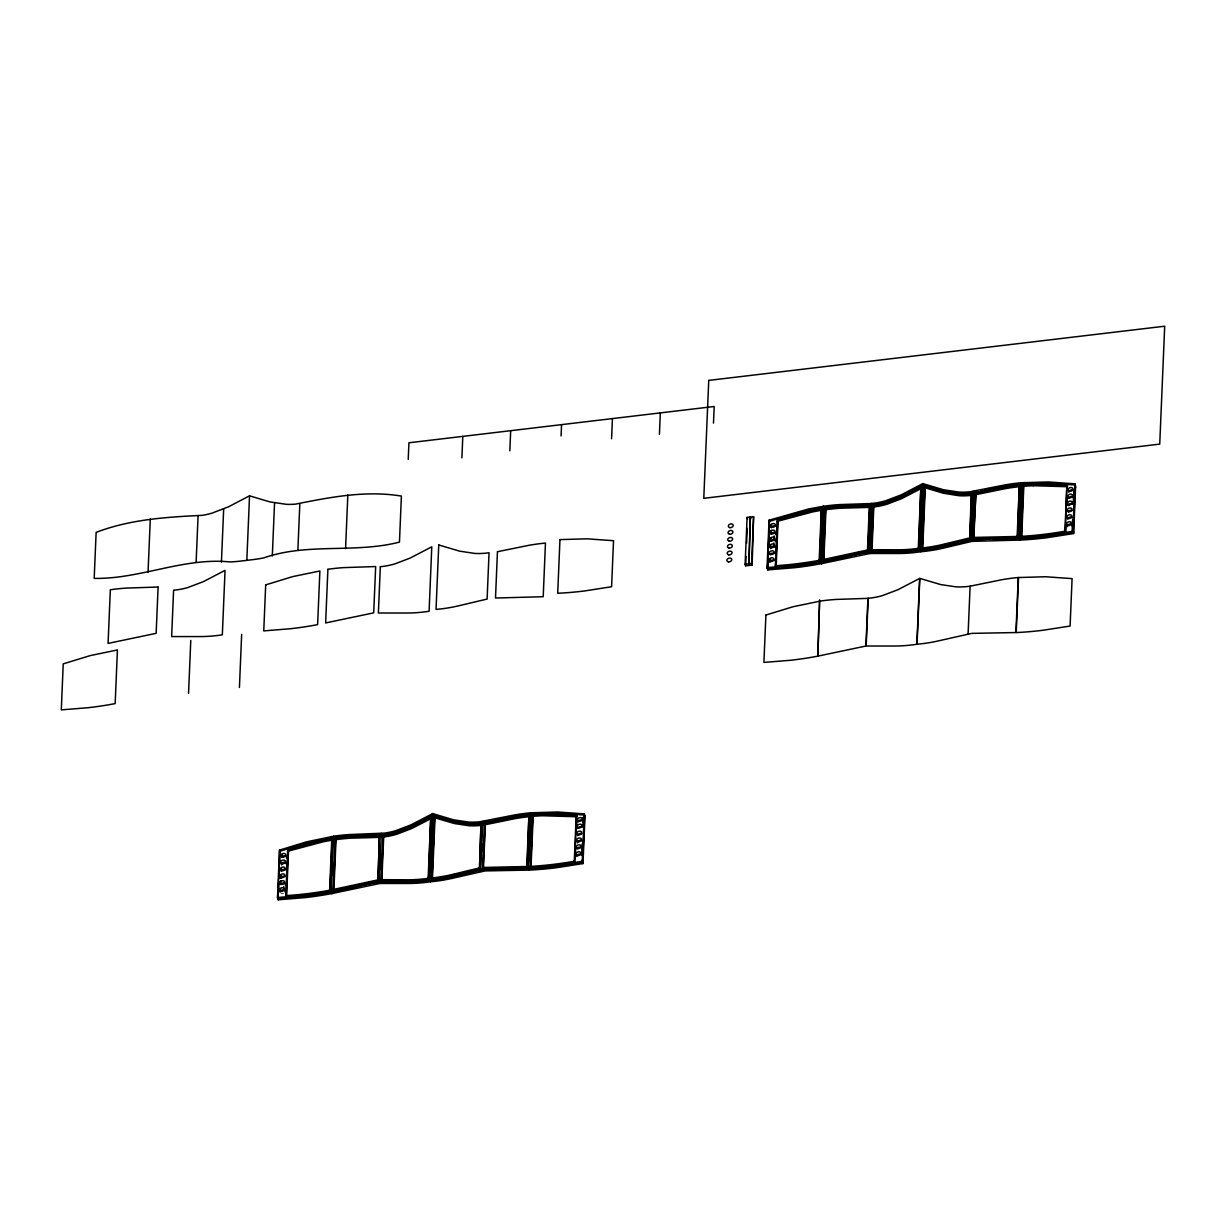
<?xml version="1.0" encoding="UTF-8"?>
<svg xmlns="http://www.w3.org/2000/svg" width="1226" height="1226" viewBox="0 0 1226 1226"><rect width="100%" height="100%" fill="white"/><g stroke="black" fill="none" stroke-linecap="round" stroke-linejoin="round"><path stroke-width="0.75" stroke-dasharray="5 3.75" d="M283.451 893.478A2.498 1.824 -18 0 1 281.106 893.478"/><path stroke-width="1.5" d="M529.31 868.728L529.249 870.092M332.874 840.101L331.817 837.864A168.514 123.044 -18 0 0 322.469 839.519L287.758 848.698L285.781 895.639A291.19 212.604 -18 0 0 329.61 890.275L330.668 892.436M286.164 896.819L288.141 849.879L322.852 840.684A168.514 123.044 -18 0 1 332.2 839.028L329.993 891.363M379.263 879.793L379.937 883.456L332.093 893.524L331.357 891.225L361.501 884.207L346.023 887.946M821.65 521.448L821.389 507.947A168.514 123.044 -18 0 0 812.041 509.602L777.33 518.797L775.353 565.738A291.19 212.604 -18 0 0 819.183 560.359L820.271 562.504M869.74 550.934L869.709 552.359L874.475 552.083M972.264 540.145L971.161 537.877L971.85 541.386L942.104 548.42A114.999 83.966 -18 0 1 920.803 551.731A116.623 85.146 -18 0 1 898.122 553.493L870.062 553.478L870.123 552.098L876.023 552.037M110.309 590.35L108.072 643.42L156.146 633.321L158.093 587.208M117.405 650.531L115.167 703.601A269.919 197.079 -18 0 1 88.088 707.708L61.3 709.885L63.231 663.864L90.28 655.588L117.42 649.964M148.055 572.128L150.292 519.042M173.586 590.442L171.64 636.57L201.11 636.57A114.999 83.966 -18 0 0 222.335 634.823L225.048 570.366L203.424 581.63L187.747 587.576A58.894 43.002 -18 0 1 176.789 589.89L173.602 590.273M188.543 693.502L190.781 640.447M196.129 562.029L198.076 515.901M221.431 562.029L223.668 508.959M239.422 687.464L241.66 634.394M246.824 560.251L249.537 495.825L269.858 501.894L286.256 504.315A58.404 42.649 -18 0 0 295.604 504.116C330.376 497.174 365.777 490.201 401.392 496.086L399.461 542.107C354.774 553.616 307.68 542.52 263.82 557.891A111.152 81.161 -18 0 1 251.437 559.807L242.196 560.91A111.152 81.161 -18 0 1 229.86 561.922C183.609 557.248 140.346 579.193 94.187 578.396L96.134 532.375C130.14 519.318 166.414 517.096 202.305 515.334A60.365 44.075 -18 0 0 211.73 513.234L228.496 506.813L249.537 495.825M272.31 555.976L274.547 502.905M332.031 892.176L331.97 893.539A270.042 197.171 -18 0 1 304.952 897.631L278.225 899.792L277.49 897.509L279.482 850.124L306.531 841.848L333.671 836.224A152.024 110.999 -18 0 1 349.747 834.538L384.489 833.113A58.879 42.987 -18 0 0 395.4 830.799L411.016 824.853L432.563 813.65L432.947 814.815L429.023 816.96M278.225 899.792L278.409 898.428M278.532 892.85L278.992 881.693M279.145 877.969L279.313 874.245M279.773 863.089L279.467 851.472M280.371 891.563L280.493 888.605M280.815 880.774L280.662 884.59A2.498 1.824 -18 0 1 285.014 883.532M280.953 877.785L281.076 874.889M281.229 870.92L281.367 867.962M281.811 857.372L281.919 854.553M283.604 889.969L283.742 886.49M297.887 549.938L299.834 503.641M286.547 897.325L288.508 850.997L287.758 848.698M329.61 890.199L331.817 837.864M331.219 871.931L331.618 862.583M345.579 548.635L347.832 494.998M331.97 893.539L331.219 891.256L333.671 836.224L334.116 845.48M332.89 871.64L333.211 864.161M334.07 843.641L334.284 838.523M332.093 893.524L332.261 892.13M332.859 875.349L333.334 864.146M370.528 883.456L333.824 891.823L333.089 889.524L335.28 837.358A152.116 111.076 -18 0 1 350.621 835.871L377.485 834.983M333.457 890.704L335.648 838.477A152.116 111.076 -18 0 1 350.988 837.036M333.901 889.953L336.016 839.641L335.28 837.358M376.505 881.249L377.945 881.126L379.447 835.029L373.7 835.335M377.945 881.126L379.447 835.029M379.018 865.403L379.478 854.17M376.137 881.494L379.202 881.172L381.301 833.496L381.684 834.661L384.872 834.278A58.879 42.987 -18 0 0 395.783 831.964L397.362 831.504M383.278 881.862L380.091 882.076L380.029 883.456L407.982 883.471A116.639 85.161 -18 0 0 430.541 881.755A114.999 83.966 -18 0 0 451.858 878.414L485.036 870.92L529.126 870.092A269.919 197.079 -18 0 0 556.129 867.778L582.994 863.579L584.986 816.179L584.25 813.895L557.707 811.995L530.827 812.792L528.513 867.809M380.642 868.973L381.041 859.61M381.792 881.938L381.056 879.655L382.941 834.676L384.428 834.492A59.017 43.094 -18 0 0 396.075 831.964L407.17 827.841M381.868 880.069L383.692 836.975L382.941 834.676M408.227 459.382L408.932 442.785L714.191 406.496L713.486 423.093M457.666 875.64L456.087 876.038A122.079 89.13 -18 0 1 432.38 880.253L428.901 880.575L428.15 878.291L430.786 815.995L428.533 879.456A116.899 85.36 -18 0 1 407.507 880.912L403.369 880.881M429.299 871.134L429.698 861.709M430.571 840.944L430.97 831.504M430.602 880.329L430.632 881.693L429.836 879.41L432.563 813.604M407.247 881.172A116.639 85.161 -18 0 0 429.79 879.456L432.671 813.589L453.482 819.811L468.792 822.079A58.894 43.002 -18 0 0 479.657 821.788L514.598 814.953A152.024 110.999 -18 0 1 530.689 812.792L531.18 813.911L558.091 813.16L584.633 815.06L582.626 862.46L555.761 866.675A269.919 197.079 -18 0 1 528.758 869.004M432.947 814.815L432.671 813.589M430.571 880.927L430.541 881.709L430.173 880.59A116.623 85.161 -18 0 1 407.614 882.291L401.546 882.23M430.939 874.582L431.337 865.035M432.15 845.94L432.548 836.393M433.406 815.918L454.218 822.094L469.527 824.362A58.894 43.002 -18 0 0 480.393 824.087L481.987 823.903M432.395 880.161L431.644 877.877L434.265 815.581L454.969 821.543L469.175 823.244M432.471 878.276L435.015 817.865L434.265 815.581M461.895 457.85L462.8 436.379M477.987 869.387L479.489 869.173L481.006 823.029L479.519 823.182A59.017 43.094 -18 0 1 467.964 823.412L457.528 822.064M479.489 869.173L481.006 823.029M480.807 847.794L481.19 838.431M483.918 822.493L482.86 821.42L480.807 869.096L481.603 871.38L481.757 869.985M481.603 871.38L481.649 870L463.888 874.123M483.979 868.514L482.661 867.472L484.546 822.539L497.235 819.842M483.044 868.636L485.174 823.673M483.488 867.885L485.297 824.822L484.546 822.539M509.832 450.816L510.69 430.694M486.431 869.586L527.517 868.79L526.782 866.506L528.973 814.34A152.116 111.076 -18 0 0 513.617 816.485L492.346 821.052M528.973 814.34L527.149 867.671L517.587 867.87M527.594 866.935L527.762 863.196M528.621 842.706L529.004 833.389M530.689 812.792L528.375 867.809L529.126 870.108L528.973 868.744M530.276 842.599L530.521 837.006M530.245 846.323L530.643 836.99M530.613 867.518L532.804 815.198A168.56 123.075 -18 0 1 542.153 814.631L576.634 815.642L574.657 862.506A291.512 212.849 -18 0 1 530.597 867.594L532.436 814.018A168.56 123.075 -18 0 1 541.769 813.466L576.251 814.478L577.002 816.761L542.52 815.75A168.56 123.075 -18 0 0 533.172 816.317L531.609 816.439L531.563 815.075L534.199 814.846M531.042 866.767L533.172 816.317L532.436 814.018M561.079 435.92L561.554 424.64M535.517 868.422A291.512 212.849 -18 0 0 575.025 863.564L574.274 861.342L576.251 814.478M575.193 859.533L575.745 846.614M576.435 830.017L576.91 818.953M583.162 817.359L582.948 826.784M581.752 854.982L582.227 843.703M582.994 863.579L582.258 861.296L584.25 813.895M611.59 438.724L612.433 418.602M659.419 434.372L660.324 412.901M745.132 564.221L747.094 517.418L753.592 516.652L752.136 565.048L745.638 565.814L745.132 564.221L751.615 563.454L752.136 565.048M745.638 565.814L746.036 556.451M746.588 543.348L747.216 528.375M750.894 518.629L750.312 517.035L748.856 565.431M750.373 517.035L748.917 565.431M751.615 563.454L753.592 516.652M848.147 505.403L839.979 505.71A152.024 110.999 -18 0 0 823.857 507.457L821.665 563.608A269.919 197.079 -18 0 1 794.586 567.699L767.798 569.891L767.062 567.592L769.054 520.207L809.114 508.836L823.244 506.307L823.979 508.591L796.839 514.215M769.438 521.372L767.445 568.772L794.233 566.596A269.919 197.079 -18 0 0 821.297 562.504L823.627 507.472L796.486 513.096L769.438 521.372L769.054 520.207M767.798 569.891L768.258 559.209M768.871 544.329L769.422 531.318M769.943 561.661L770.066 558.704M770.51 547.884L770.633 544.972M770.802 541.003L770.924 538.045M771.093 534.046L771.246 530.352M771.369 527.456L771.491 524.651M773.744 546.275L773.897 542.903M774.035 539.409L774.188 535.946M776.196 565.492L778.066 521.081L777.33 518.797M819.183 560.282L821.389 507.947M820.393 551.363L821.098 534.536M821.665 563.608L820.93 561.324L823.244 506.307M871.717 504.683L871.242 503.534L839.611 504.591A152.024 110.999 -18 0 0 823.489 506.277L821.175 561.293L844.147 556.037L838.799 557.324M868.59 552.252L870.031 552.114L869.985 553.493L821.91 563.592L822.079 562.182M822.048 560.343L822.355 552.88M822.83 541.677L823.535 524.881M869.908 507.38L841.297 508.192A152.116 111.076 -18 0 0 825.972 509.694L824.163 509.939L823.489 506.277M841.91 557.83L823.765 561.86L823.029 559.577L825.221 507.395A152.116 111.076 -18 0 1 840.561 505.909L850.767 505.541M851.15 506.721L840.913 507.028A152.116 111.076 -18 0 0 825.588 508.514L823.412 560.742L829.956 559.393M823.841 559.991L825.972 509.694L825.221 507.395M868.253 552.282L867.502 549.999L869.387 505.066L868.223 505.158L869.556 504.882M868.33 550.413L868.636 542.934M868.805 539.179L868.958 535.44M869.433 524.207L869.816 514.843M869.985 511.104L870.138 507.365L875.287 506.798A59.017 43.094 -18 0 0 886.95 504.269L901.585 498.66L921.645 488.3M870.062 553.478L869.234 551.21L871.242 503.534M871.778 510.951L872.038 506.798M871.916 551.961L871.18 549.677L873.065 504.698L874.552 504.514A59.017 43.094 -18 0 0 886.199 501.986L905.983 493.863M871.563 550.842L873.433 505.817L874.935 505.679M871.992 550.091L873.816 506.997L873.065 504.698M918.657 549.478L920.91 486.017L918.274 548.313L919.025 550.597L922.657 550.168A122.079 89.13 -18 0 0 946.349 546.03L967.161 540.85M919.745 533.616L920.144 524.176M920.925 505.296L921.324 495.856M894.995 552.313L897.754 552.374A116.623 85.146 -18 0 0 920.404 550.627L923.193 484.73L931.959 487.641M920.864 550.321L920.757 551.715L920.021 549.432L922.826 483.611L943.729 489.818L959.054 492.086A58.894 43.002 -18 0 0 969.919 491.795L1005.059 484.914A152.024 110.999 -18 0 1 1021.212 482.768L1019.281 538.965L1012.415 539.149M921.339 538.858L921.661 531.226M922.55 510.2L922.872 502.568M968.249 539.394L969.751 539.179L971.62 494.155L971.268 493.036L969.781 493.189A59.017 43.094 -18 0 1 958.226 493.419L943.928 491.258L924.527 485.588L921.906 547.884L922.657 550.168M922.289 549.049L924.894 486.707L948.587 492.975M922.734 548.283L925.278 487.871L924.527 485.588M969.751 539.179L971.268 493.036M970.195 538.413L970.348 534.674M971.222 514.062L971.605 504.683M971.774 500.944L971.927 497.189M1020.155 538.674L1019.649 540.084L1018.898 537.785L1021.335 482.753L1048.276 481.956L1074.895 483.841L1075.631 486.14L1073.639 533.54L1046.774 537.754A269.919 197.079 -18 0 1 1019.771 540.084L971.942 541.371L971.115 539.103L973.214 491.411L971.59 540.252L972.448 539.93M972.31 530.643L972.555 526.889M972.785 521.28L973.107 513.786M973.567 500.698L973.812 496.944M968.096 633.873L970.103 586.197L966.9 586.58A58.894 43.002 -18 0 1 956.035 586.856L940.71 584.587L919.807 578.381L917.033 644.202A114.999 83.966 -18 0 0 938.334 640.907L971.712 633.382L1015.925 632.539L1018.254 577.523A152.024 110.999 -18 0 0 1002.102 579.668L970.241 586.166M975.406 539.762L973.643 539.915L973.061 537.448L974.946 492.515L978.854 491.718M973.444 538.612L976.034 493.572M973.873 537.862L975.697 494.814L974.946 492.515M992.432 538.996L1017.917 538.781L1017.166 536.482L1019.373 484.316A152.116 111.076 -18 0 0 1004.002 486.477L986.93 490.094M1019.373 484.316L1017.549 537.662L1011.036 537.8M1017.994 536.911L1018.469 525.739M1019.005 512.698L1019.404 503.38M1019.557 499.656L1019.725 495.917M1019.404 538.95L1021.718 483.933L1048.659 483.121L1075.279 485.021L1073.286 532.421L1046.406 536.636A269.919 197.079 -18 0 1 1019.404 538.965M1020.093 529.371L1020.369 525.617M1020.614 520.023L1020.921 512.56M1021.35 499.503L1021.641 495.764M1021.871 490.155L1021.335 482.753M1065.869 533.555L1065.67 533.586A291.512 212.849 -18 0 1 1021.61 538.674L1020.875 536.314L1023.082 483.979A168.56 123.075 -18 0 1 1032.415 483.412L1066.896 484.439L1065.302 532.467M1021.702 536.727L1023.817 486.278L1023.082 483.979M1066.896 484.439L1064.919 531.302L1065.67 533.586L1068.965 532.789M1065.762 531.333L1066.068 523.946M1066.85 505.51L1067.233 496.3M1072.168 530.582L1072.643 519.303M1073.271 504.254L1073.823 491.105M1073.639 533.54L1072.903 531.256L1074.895 483.841M867.518 551.363L869.357 550.52L871.334 503.518L876.115 502.905A58.542 42.741 -18 0 0 885.494 500.821L901.156 494.875L922.795 483.611L923.209 484.776M923.147 484.73L919.148 486.983M431.031 815.826L432.931 814.769M921.63 486.967L914.504 490.89M431.138 817.114L427.69 819.075M919.393 486.829L905.999 493.909M919.761 487.994L900.466 497.802L886.229 503.104A58.542 42.741 -18 0 1 876.851 505.189L873.678 505.633M429.177 816.853L420.564 821.527M429.774 819.259L411.461 828.638L396.826 834.247A59.017 43.094 -18 0 1 385.163 836.776L381.991 837.159L382.052 835.78L385.24 835.396A58.879 42.987 -18 0 0 396.151 833.082L410.327 827.795L429.56 818.018M426.02 819.979L427.675 819.029M917.569 487.825L914.09 489.756M425.621 818.845L427.368 817.834M426.004 819.933L412.457 826.891M425.606 818.799L406.741 828.102M914.136 489.71L896.865 498.124M914.489 490.829L908.313 494.124M422.771 821.665L419.675 823.274M420.549 821.466L411.4 826.033M909.799 493.296L903.976 496.254M907.531 493.097L909.11 492.3M905.37 495.519L906.811 494.798M416.687 824.792L413.836 826.186M903.96 496.193L899.869 498.154M412.84 825.297L408.565 827.289M412.442 826.845L403.967 830.538M900.099 496.683L901.539 496.04M901.202 497.495L895.654 499.947M409.944 826.63L407.185 827.887M408.411 828.653L409.729 828.071M897.233 499.243L898.535 498.675M897.294 497.848L892.267 499.901M895.639 499.901L889.54 502.216M405.515 829.879L402.435 831.136M405.469 828.531L397.347 831.443M402.419 831.075L396.442 833.082M892.252 499.84L885.846 501.94A58.542 42.741 -18 0 1 876.483 504.024L874.904 504.254M399.4 832.148L400.902 831.626M889.019 500.974L890.628 500.423M776.732 521.51L812.777 511.886A168.514 123.044 -18 0 1 822.125 510.231L823.918 509.97L823.182 507.671M889.524 502.17L886.567 503.104A59.017 43.094 -18 0 1 874.92 505.633M287.466 851.334L323.204 841.802A168.514 123.044 -18 0 1 332.553 840.147M778.127 519.717L812.409 510.767A168.514 123.044 -18 0 1 821.757 509.112L819.566 561.462A291.19 212.604 -18 0 1 775.751 566.826L777.713 519.962L793.483 515.257M288.554 849.633L326.208 839.871M949.093 544.083L960.969 541.034M952.541 544.543L954.15 544.175M475.075 870.031L458.647 874.276M462.279 874.536L471.075 872.146M950.656 543.731L952.158 543.333M952.556 544.605L949.276 545.401M954.135 544.114L955.744 543.746M464.869 872.483L466.34 872.1M460.286 873.847L478.002 869.433M462.294 874.598L459.03 875.456L460.746 874.843M955.728 543.7L966.701 541.11M947.545 544.482L949.123 544.129M947.606 545.831L949.292 545.463M456.976 874.705L458.861 874.123M457.344 875.824L459.214 875.241M467.796 871.717L469.251 871.349M947.621 545.892L944.541 546.597M468.623 872.927L471.749 872.146M455.658 876.253L457.359 875.885M947.56 544.528L945.966 544.88A122.079 89.13 -18 0 1 922.258 549.095M431.644 877.969A122.079 89.13 -18 0 0 455.336 873.74L479.105 867.993M457.298 874.521L451.107 876.13A114.999 83.966 -18 0 1 429.897 879.425M842.967 556.466L851.472 554.305M847.059 556.589L862.476 553.125M843.335 557.585L855.579 554.704M960.433 542.49L963.544 541.739M344.904 889.57L361.042 885.739M454.279 876.59L455.674 876.314M848.131 555.209L863.625 551.884M844.53 557.202L834.768 559.623M358.237 885.157L365.976 883.226M353.456 887.593L341.809 890.26M849.112 554.811L860.1 552.374M960.954 540.988L963.881 540.344M351.601 886.674L340 889.294M944.556 546.643L941.721 547.256A114.999 83.966 -18 0 1 920.435 550.612M361.026 885.678L374.42 882.95M454.294 876.636L451.459 877.249A114.999 83.966 -18 0 1 430.188 880.559A116.623 85.161 -18 0 1 407.63 882.352L406.235 882.306M838.814 557.37L833.006 558.658M962.41 540.635L966.793 539.731M472.531 871.809L475.443 871.15M363.003 884.007L374.604 881.555M497.22 819.796L506.798 817.711M485.389 823.581L499.856 820.439M496.913 821.282L499.105 820.776M984.8 490.569L994.7 488.224M985.168 491.687L988.003 490.936M494.768 821.711L497.587 820.96M499.089 820.715L515.349 817.236A152.024 110.999 -18 0 1 524.59 815.842M831.657 560.328L834.783 559.669M503.687 819.688L501.342 820.209L513.985 817.65A152.116 111.076 -18 0 1 529.356 815.505M982.746 491.028L985.443 490.323M985.811 491.442L981.091 492.576M495.396 821.451L488.469 822.907M833.036 558.704L826.738 560.021M855.564 554.642L867.303 552.39M365.961 883.164L374.344 881.54M996.523 489.189L987.298 491.258L1005.81 487.212A152.024 110.999 -18 0 1 1015.097 485.803M831.688 560.374L825.052 561.723M331.71 892.237L341.824 890.306M994.684 488.178L1005.427 486.032A152.024 110.999 -18 0 1 1021.595 483.933M980.739 491.457L983.313 490.798M981.107 492.622L983.681 491.917M492.883 820.761L488.438 821.681M340.016 889.34L333.441 890.643M996.508 489.143L1004.385 487.641M335.25 891.716L338.606 891.011M475.06 869.97L476.531 869.724M506.782 817.65L514.981 816.118A152.024 110.999 -18 0 1 531.073 813.972M367.831 884.115L369.961 883.685M858.031 552.742L862.108 552.006M368.076 882.705L370.145 882.276M823.029 559.577L867.502 549.999M333.089 889.524L377.562 879.962M981.229 491.243L978.287 491.948M981.597 492.362L973.95 493.695M821.527 562.412L825.067 561.769M508.637 818.631L511.257 818.11M999.849 487.09L1005.443 486.094M968.264 539.44L941.353 546.137A114.999 83.966 -18 0 1 920.052 549.447A116.623 85.146 -18 0 1 897.386 551.21L888.084 551.041M966.686 541.064L971.912 540.007M979.574 492.76L978.425 493.159M488.515 823.075L487.534 823.213M488.454 821.727L487.381 821.88M1001.642 488.101L1004.37 487.596A152.116 111.076 -18 0 1 1019.725 485.435M978.179 493.204L977.199 493.327M978.133 491.841L977.045 491.978M1072.903 531.256L1046.023 535.455A269.919 197.079 -18 0 1 1019.021 537.8L1019.771 540.068M582.258 861.296L555.378 865.495A269.919 197.079 -18 0 1 528.375 867.839L509.541 868.161M487.55 823.259L486.569 823.382M969.368 537.999L945.598 543.762L946.349 546.045M967.912 539.639L971.115 539.103M969.873 540.528L968.279 540.804L971.498 540.268L973.475 492.545L974.961 492.377M487.396 821.926L486.324 822.064M478.37 870.552L480.837 870.123M477.65 869.632L504.238 868.115M486.446 822.217L484.791 822.493M977.061 492.04L975.651 492.224M975.789 493.557L976.984 493.419M862.093 551.945L867.41 551.225M861.97 553.34L864.361 552.987M372.03 883.287L374.727 882.705M329.028 839.366L331.771 838.906M486.002 823.351L483.596 823.703M975.666 492.27L974.609 492.377M484.944 822.34L483.902 822.447M373.685 881.846L376.29 881.325M374.037 882.965L378.221 882.475M971.207 539.072L975.39 538.551M971.574 540.191L977.612 539.333M481.573 870.199L482.416 869.893M334.361 839.887L336.016 839.641A152.116 111.076 -18 0 1 351.356 838.155L379.493 837.373M481.557 870.153L482.937 870.016M974.134 495.043L1004.753 488.76A152.116 111.076 -18 0 1 1020.109 486.599M865.403 552.65L866.598 552.482M483.764 825.052L514.353 818.769A152.116 111.076 -18 0 1 529.709 816.623M469.144 823.198A58.894 43.002 -18 0 0 480.025 822.907L483.565 822.493M865.74 551.378L867.656 551.194M973.582 539.762L974.348 539.869M375.447 881.586L376.52 881.295M873.31 504.453L874.92 504.3M973.061 537.448L1017.166 536.482M482.661 867.472L526.782 866.506M971.866 492.745L973.475 492.545L970.287 492.913A58.894 43.002 -18 0 1 959.422 493.25L956.295 492.975M481.634 822.784L483.243 822.585M482.921 869.97L484.684 869.801M973.659 538.536L975.084 538.413M866.491 552.65L867.548 552.574M866.828 552.604L868.008 552.313M866.828 551.439L867.885 551.164L869.755 506.185L868.82 506.261M484.209 868.437L486.124 868.299M873.326 504.514L871.701 504.637L869.265 552.359M972.249 493.909L970.655 494.093A58.894 43.002 -18 0 1 959.789 494.369L942.963 492.055M867.533 552.528L869.28 552.405M970.149 494.308L971.636 494.201M972.003 495.319L970.532 495.473A59.017 43.094 -18 0 1 958.977 495.718L943.33 493.235L923.837 487.396M481.389 824.194L479.887 824.301A59.017 43.094 -18 0 1 468.347 824.592L455.336 822.661M481.741 825.313L480.27 825.466A59.017 43.094 -18 0 1 468.715 825.711L454.402 823.535L435.015 817.865M484.668 869.755L497.388 869.249M975.314 538.337L987.512 537.862M377.869 882.459L379.999 882.076M485.542 869.51L487.228 869.341M158.093 587.024L126.462 588.082A152.024 110.999 -18 0 0 110.34 589.783M380.566 834.707L381.577 834.615L381.209 833.496M378.558 882.383L384.351 882.061M976.034 538.275L977.26 538.214M976.111 539.639L987.819 539.225M1022.024 486.431L1023.817 486.278A168.56 123.075 -18 0 1 1033.166 485.711M870.935 504.775L869.54 504.836M380.581 834.768L379.202 834.829M1022.086 485.052L1039.204 484.178M486.599 868.192L488.806 868.085M869.54 506.261L869.387 505.066M869.924 506.001L866.675 506.399M869.326 551.194L874.092 550.903M379.294 881.157L407.522 880.973M378.16 834.891L379.217 834.875M379.57 835.994L374.068 836.454M868.836 506.307L867.87 506.323M977.183 539.532L990.148 539.241M868.514 504.959L867.272 505.219M375.999 836.393L378.42 836.301M868.161 504.989L857.495 505.48M871.18 549.677L897.263 549.815A116.899 85.36 -18 0 0 918.274 548.359M871.548 550.796L886.505 550.995M536.911 814.662L539.716 814.493M377.838 834.967L376.765 834.967M381.056 879.655L407.139 879.808A116.899 85.36 -18 0 0 428.15 878.337M382.91 880.743L381.409 880.774L383.309 835.795L384.811 835.657A59.017 43.094 -18 0 0 396.458 833.128M839.994 505.756L845.542 505.48M767.062 567.592L793.85 565.431A269.919 197.079 -18 0 0 820.93 561.324M350.115 835.657L367.723 835.182M277.49 897.509L304.201 895.348A270.042 197.171 -18 0 0 331.219 891.271M853.449 506.43L867.165 506.415M350.973 836.99L361.21 836.668M979.206 538.076L981.198 537.969M488.791 868.039L492.837 867.931M978.823 538.275L989.765 538.061M979.206 539.44L981.26 539.348M866.215 506.461L862.016 506.553M382.895 880.682L395.906 880.743M1018.898 537.785L992.079 537.877L1014.239 537.77M528.758 868.744L521.924 869.173M843.626 506.89L848.729 506.706M866.016 505.097L859.824 505.204M1033.166 485.711L1067.647 486.722M874.475 550.643L881.693 550.658M384.734 881.8L389.071 881.724M384.336 882L393.638 882.061M520.652 867.87L523.839 867.793M374.083 835.136L367.555 835.442M374.436 836.255L372.076 836.5L374.083 836.515M848.131 505.357L859.84 505.25M1012.431 539.195L990.118 538.98M521.939 869.219L502.108 869.219M983.221 537.862L989.75 537.862M492.821 867.87L517.602 867.916M859.962 506.583L862.031 506.599M876.314 551.777L884.942 551.838M372.382 836.301L361.195 836.622M385.807 880.59L387.247 880.559M876.008 551.991L877.586 552.006M363.524 836.393L350.483 836.837A152.024 110.999 -18 0 0 337.916 838.032M385.884 881.954L387.431 881.938M855.411 505.296L853.081 505.311L857.664 505.281M859.993 506.629L840.362 506.874A152.024 110.999 -18 0 0 824.224 508.575M1005.059 537.877L1007.987 537.862M370.283 836.331L365.854 836.377M494.936 867.839L497.097 867.824M495.135 869.203L499.718 869.249M877.571 551.961L879.119 552.006M896.359 552.328L897.738 552.328M509.173 867.947L511.87 867.947M878.812 550.581L880.237 550.581M989.734 537.8L992.171 538.076M499.35 867.824L504.07 867.855M499.702 869.203L502.124 869.265M879.103 551.961L880.666 552.022M551.823 814.187L555.087 814.217M406.588 882.092L402.22 882.03M390.496 881.724L396.274 881.862M404.886 882.337L396.749 882.092M880.651 551.976L888.467 552.221M1045.655 484.178L1067.463 485.312M881.678 550.597L883.134 550.673M893.877 552.068L888.452 552.16M401.837 880.85L403.385 880.942M883.118 550.627L888.973 550.842M890.444 550.842L897.647 550.995A116.899 85.36 -18 0 0 918.657 549.524M401.852 880.912L395.891 880.682M890.045 552.206L898.014 552.114A116.899 85.36 -18 0 0 919.025 550.643M393.623 882L395.186 882.092M888.957 550.796L890.459 550.888M886.398 551.869L889.34 551.961M885.295 552.068L886.873 552.114M395.17 882.046L399.216 881.938M558.443 814.279L576.848 815.367M468.332 824.531L465.42 824.301M1067.279 485.603L1032.798 484.592A168.56 123.075 -18 0 0 1023.449 485.144L1021.258 537.478A291.512 212.849 -18 0 0 1065.302 532.406M955.682 494.308L958.609 494.584A59.017 43.094 -18 0 0 970.164 494.354M956.311 493.021L951.499 492.377M464.455 822.799L466.033 822.968M583.346 817.39L584.94 817.558L584.189 815.275M1074.589 487.412L1075.585 487.519L1074.834 485.235M955.698 494.354L952.725 493.94M951.223 493.726L952.74 494.001M951.529 492.423L948.204 491.81M461.252 822.37L455.229 821.236M949.69 493.465L951.238 493.771M948.219 491.856L945.476 491.243M455.352 822.707L452.7 822.048M945.507 491.289L941.231 490.231M453.85 820.93L455.244 821.297M944.296 492.423L932.971 489.297M453.865 820.976L446.509 819.014M452.716 822.11L444.226 819.75M941.246 490.277L935.177 488.561M440.088 817.083L446.525 819.075M934.488 489.802L935.974 490.247M933.568 488.086L935.193 488.607M444.977 818.616L441.758 817.65M444.241 819.796L441.161 818.815M931.944 487.58L933.599 488.132M928.235 487.81L932.986 489.358M929.86 488.377L931.438 488.868M441.176 818.876L434.632 816.7L432.027 879.042A122.079 89.13 -18 0 0 455.72 874.904M928.572 486.507L930.273 487.059M438.387 816.531L440.103 817.129M438.402 816.577L434.862 815.367M437.988 817.849L434.648 816.746M927.193 487.105L923.576 485.894M924.91 486.753L926.595 487.32M433.023 814.754L434.878 815.428M1072.965 529.877L1073.7 532.161M1064.95 530.889L1065.317 532.053M1021.166 484.147L1021.656 485.312M1018.959 536.605L1019.802 539.287M973.061 492.806L973.536 493.955M922.734 484.99L923.147 486.155M920.082 548.65L920.803 550.964M871.165 504.913L871.655 506.077M869.295 549.938L870.092 552.803M823.428 507.656L824.163 509.939M821.221 560.113L821.956 562.412M820.976 559.945L821.91 563.592M775.384 565.109L776.104 568.021A291.19 212.604 -18 0 0 819.933 562.642M767.078 566.994L767.828 569.278M747.094 517.418L747.615 519.012M582.304 859.916L583.055 862.2M574.289 860.928L575.04 863.211M455.352 873.755L456.087 876.038M279.482 850.124L280.233 852.407M285.811 895.026L286.532 897.938A291.19 212.604 -18 0 0 330.361 892.559M277.52 896.911L278.256 899.194M331.602 892.436A270.042 197.171 -18 0 1 304.584 896.512L277.873 898.673L279.865 851.288L306.914 843.013L334.054 837.389A152.024 110.999 -18 0 1 350.13 835.718M329.993 891.44A291.19 212.604 -18 0 1 286.179 896.742M280.264 891.9A2.498 1.824 -18 0 1 283.16 889.923A2.498 1.824 -18 0 1 285.03 891.946M285.321 884.023A2.498 1.824 -18 0 1 285.275 885.111M280.815 878.398A2.498 1.824 -18 0 1 285.076 876.544M281.183 871.042A2.498 1.824 -18 0 1 285.581 869.862M281.459 864.958A2.498 1.824 -18 0 1 283.604 862.384A2.498 1.824 -18 0 1 286.271 863.916M281.735 857.572A2.498 1.824 -18 0 1 284.769 855.733A2.498 1.824 -18 0 1 286.424 857.893M428.901 880.62A116.899 85.36 -18 0 1 409.208 882.076M451.475 877.295A114.999 83.966 -18 0 1 430.203 880.605M574.274 861.265A291.512 212.849 -18 0 1 530.214 866.43M578.182 822.033A2.498 1.824 -18 0 1 580.955 819.857A2.498 1.824 -18 0 1 582.963 821.88M576.741 856.376A2.498 1.824 -18 0 1 581.538 855.15M577.078 848.959A2.498 1.824 -18 0 1 580.005 847.074A2.498 1.824 -18 0 1 581.829 849.097M577.369 842.906A2.498 1.824 -18 0 1 581.768 840.837M577.615 835.58A2.498 1.824 -18 0 1 581.706 833.695M577.998 828.163A2.498 1.824 -18 0 1 582.273 826.937M1064.919 531.226A291.512 212.849 -18 0 1 1020.86 536.39M1073.654 491.013A2.498 1.824 -18 0 1 1073.608 491.841M1068.842 492.285A2.498 1.824 -18 0 1 1073.363 490.461M1067.432 526.628A2.498 1.824 -18 0 1 1069.946 524.023A2.498 1.824 -18 0 1 1072.137 526.138M1067.677 519.211A2.498 1.824 -18 0 1 1072.137 517.602M1068.122 511.809A2.498 1.824 -18 0 1 1072.168 510.598M1068.26 505.694A2.498 1.824 -18 0 1 1073.057 504.453M1068.566 498.43A2.498 1.824 -18 0 1 1071.355 496.407A2.498 1.824 -18 0 1 1073.363 498.323M945.982 544.911A122.079 89.13 -18 0 1 922.274 549.141M945.598 543.746A122.079 89.13 -18 0 1 921.906 547.976M970.287 492.913A58.894 43.002 -18 0 1 959.406 493.204M825.604 508.575A152.116 111.076 -18 0 1 840.944 507.074M769.821 562.136A2.498 1.824 -18 0 1 774.173 560.497M770.204 554.734A2.498 1.824 -18 0 1 774.48 553.524M770.403 548.62A2.498 1.824 -18 0 1 772.503 546.336A2.498 1.824 -18 0 1 775.215 547.44M770.725 541.279A2.498 1.824 -18 0 1 773.729 539.363A2.498 1.824 -18 0 1 775.414 541.524M775.843 533.877A2.498 1.824 -18 0 1 775.706 534.567M771.139 533.954A2.498 1.824 -18 0 1 775.445 532.988M771.277 527.793A2.498 1.824 -18 0 1 775.506 526.199M265.69 584.879L263.759 630.9L290.547 628.723A269.919 197.079 -18 0 0 317.626 624.632L319.879 570.979L292.738 576.603L265.69 584.879M327.894 569.293L325.641 622.946L373.7 612.847L375.662 566.55L344.031 567.607A152.024 110.999 -18 0 0 327.894 569.293M380.336 566.719L378.374 613.015L407.844 613.015A114.999 83.966 -18 0 0 429.085 611.268L431.782 546.811L410.158 558.075L394.481 564.021A58.894 43.002 -18 0 1 383.539 566.335L380.336 566.719M438.755 544.972L436.042 609.399A114.999 83.966 -18 0 0 457.344 606.104L487.105 599.07L489.051 552.773L485.848 553.156A58.894 43.002 -18 0 1 474.968 553.447L459.658 551.164L438.755 544.972M482.707 843.81L482.4 851.288L482.753 843.794M497.45 551.715L495.503 598.012L543.21 596.725L545.463 543.087A152.024 110.999 -18 0 0 529.31 545.233L497.45 551.715M559.96 539.609L557.707 593.261A269.919 197.079 -18 0 0 584.71 590.932L611.59 586.733L613.521 540.712L586.902 538.812L559.96 539.609M708.751 380.397L703.785 498.323L1159.735 444.118L1164.7 326.208L708.751 380.397M765.898 615.038L763.905 662.423L790.693 660.262A269.919 197.079 -18 0 0 817.757 656.155L865.924 646.025L867.931 598.365L836.301 599.422A152.024 110.999 -18 0 0 820.163 601.108L792.946 606.763L765.898 615.038M819.627 600.204L817.849 656.125L819.627 600.204M868.177 598.334L866.169 646.01L895.639 646.01A114.999 83.966 -18 0 0 916.864 644.263L919.638 578.427L897.999 589.691L882.337 595.637A58.894 43.002 -18 0 1 871.38 597.951L868.177 598.334M1018.53 577.538L1016.216 632.57A269.919 197.079 -18 0 0 1043.219 630.225L1070.099 626.042L1072.091 578.626L1045.472 576.741L1018.53 577.538M769.039 521.556L769.376 522.751L769.039 521.556M281.045 891.394A2.498 1.824 -18 0 0 284.34 888.911A2.498 1.824 -18 0 0 280.417 888.298A2.498 1.824 -18 0 0 281.045 891.394M281.336 884.406A2.498 1.824 -18 0 0 284.631 881.923A2.498 1.824 -18 0 0 280.708 881.325A2.498 1.824 -18 0 0 281.336 884.406M281.628 877.617A2.498 1.824 -18 0 0 284.922 875.134A2.498 1.824 -18 0 0 280.999 874.521A2.498 1.824 -18 0 0 281.628 877.617M281.919 870.736A2.498 1.824 -18 0 0 285.214 868.253A2.498 1.824 -18 0 0 281.275 867.64A2.498 1.824 -18 0 0 281.919 870.736M282.21 863.778A2.498 1.824 -18 0 0 285.505 861.296A2.498 1.824 -18 0 0 281.582 860.683A2.498 1.824 -18 0 0 282.21 863.778M282.486 857.189A2.498 1.824 -18 0 0 285.781 854.706A2.498 1.824 -18 0 0 281.857 854.093A2.498 1.824 -18 0 0 282.486 857.189M577.538 855.518A2.498 1.824 -18 0 0 580.833 853.035A2.498 1.824 -18 0 0 576.91 852.422A2.498 1.824 -18 0 0 577.538 855.518M577.844 848.545A2.498 1.824 -18 0 0 581.124 846.047A2.498 1.824 -18 0 0 577.201 845.45A2.498 1.824 -18 0 0 577.844 848.545M578.12 841.741A2.498 1.824 -18 0 0 581.415 839.258A2.498 1.824 -18 0 0 577.492 838.645A2.498 1.824 -18 0 0 578.12 841.741M578.411 834.86A2.498 1.824 -18 0 0 581.706 832.377A2.498 1.824 -18 0 0 577.783 831.764A2.498 1.824 -18 0 0 578.411 834.86M578.703 827.902A2.498 1.824 -18 0 0 581.998 825.42A2.498 1.824 -18 0 0 578.074 824.807A2.498 1.824 -18 0 0 578.703 827.902M578.979 821.313A2.498 1.824 -18 0 0 582.273 818.83A2.498 1.824 -18 0 0 578.35 818.217A2.498 1.824 -18 0 0 578.979 821.313M1068.183 525.479A2.498 1.824 -18 0 0 1071.478 522.996A2.498 1.824 -18 0 0 1067.555 522.383A2.498 1.824 -18 0 0 1068.183 525.479M1068.49 518.491A2.498 1.824 -18 0 0 1071.785 516.008A2.498 1.824 -18 0 0 1067.846 515.395A2.498 1.824 -18 0 0 1068.49 518.491M1068.765 511.702A2.498 1.824 -18 0 0 1072.06 509.219A2.498 1.824 -18 0 0 1068.137 508.606A2.498 1.824 -18 0 0 1068.765 511.702M1069.057 504.821A2.498 1.824 -18 0 0 1072.352 502.338A2.498 1.824 -18 0 0 1068.428 501.725A2.498 1.824 -18 0 0 1069.057 504.821M1069.348 497.863A2.498 1.824 -18 0 0 1072.643 495.381A2.498 1.824 -18 0 0 1068.72 494.768A2.498 1.824 -18 0 0 1069.348 497.863M1069.624 491.274A2.498 1.824 -18 0 0 1072.919 488.791A2.498 1.824 -18 0 0 1068.995 488.178A2.498 1.824 -18 0 0 1069.624 491.274M729.945 527.64A2.498 1.824 -18 0 0 733.148 525.08A2.498 1.824 -18 0 0 729.179 524.575A2.498 1.824 -18 0 0 729.945 527.64M729.669 534.23A2.498 1.824 -18 0 0 732.872 531.67A2.498 1.824 -18 0 0 728.903 531.164A2.498 1.824 -18 0 0 729.669 534.23M729.363 541.187A2.498 1.824 -18 0 0 732.581 538.643A2.498 1.824 -18 0 0 728.612 538.122A2.498 1.824 -18 0 0 729.363 541.187M729.072 548.068A2.498 1.824 -18 0 0 732.29 545.509A2.498 1.824 -18 0 0 728.321 545.003A2.498 1.824 -18 0 0 729.072 548.068M728.796 554.857A2.498 1.824 -18 0 0 731.999 552.313A2.498 1.824 -18 0 0 728.029 551.807A2.498 1.824 -18 0 0 728.796 554.857M728.505 561.845A2.498 1.824 -18 0 0 731.707 559.286A2.498 1.824 -18 0 0 727.738 558.78A2.498 1.824 -18 0 0 728.505 561.845M770.618 561.477A2.498 1.824 -18 0 0 773.913 558.995A2.498 1.824 -18 0 0 769.989 558.382A2.498 1.824 -18 0 0 770.618 561.477M770.909 554.504A2.498 1.824 -18 0 0 774.204 552.022A2.498 1.824 -18 0 0 770.28 551.409A2.498 1.824 -18 0 0 770.909 554.504M771.2 547.7A2.498 1.824 -18 0 0 774.495 545.218A2.498 1.824 -18 0 0 770.556 544.605A2.498 1.824 -18 0 0 771.2 547.7M771.491 540.835A2.498 1.824 -18 0 0 774.786 538.337A2.498 1.824 -18 0 0 770.847 537.739A2.498 1.824 -18 0 0 771.491 540.835M771.782 533.862A2.498 1.824 -18 0 0 775.077 531.379A2.498 1.824 -18 0 0 771.139 530.766A2.498 1.824 -18 0 0 771.782 533.862M772.058 527.272A2.498 1.824 -18 0 0 775.353 524.789A2.498 1.824 -18 0 0 771.43 524.176A2.498 1.824 -18 0 0 772.058 527.272"/></g></svg>
